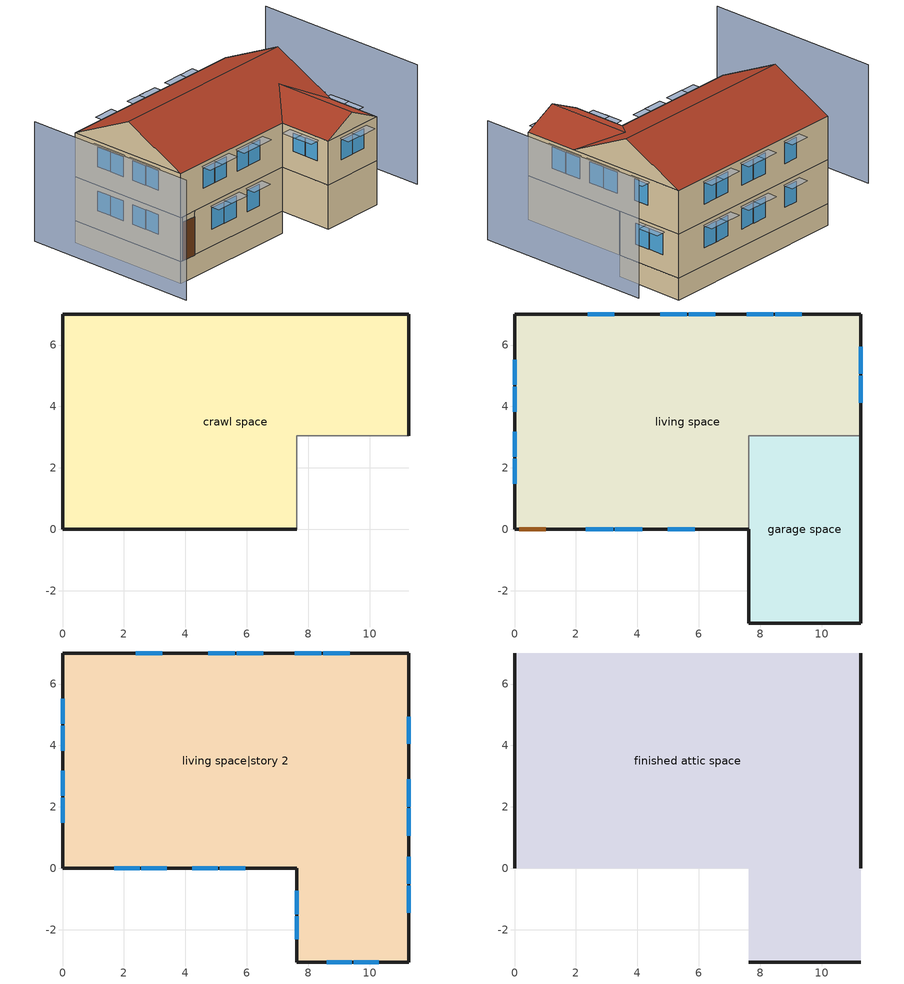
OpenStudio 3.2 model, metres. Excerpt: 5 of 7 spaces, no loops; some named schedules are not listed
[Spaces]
crawl space
 floor foundation (FloorFndGrndCS): 0,0 0,7.01 11.28,7.01 11.28,3.05 7.62,3.05 7.62,0 z-1.22
 wall foundation (WallFndGrndCS): 11.28,3.05 11.28,7.01 0,7.01 0,0 7.62,0 z-1.22:0
 wall adiabatic (WallFndGrndCS): 7.62,0 7.62,3.05 11.28,3.05 z-1.22:0
garage space
 floor foundation (FloorFndGrndUnfinSlab): 7.62,-3.05 7.62,3.05 11.28,3.05 11.28,-3.05 z0
 wall outside (WallExtUninsUnfin): 7.62,0 7.62,-3.05 11.28,-3.05 11.28,3.05 z0:2.44
 wall to living space (WallIntFinInsUnfin Reversed): 11.28,3.05 7.62,3.05 7.62,0 z0:2.44
living space
 floor to crawl space (FloorCSInsFin Reversed): 0,0 0,7.01 11.28,7.01 11.28,3.05 7.62,3.05 7.62,0 z0
 wall outside (WallExtInsFin): 11.28,3.05 11.28,7.01 0,7.01 0,0 0.13,0 1.05,0 7.62,0 z0:2.44
 window (WindowConstruction): 2.32,0 3.21,0 / 3.27,0 4.16,0 / 4.98,0 5.87,0 z0.95:2.13; 9.35,7.01 8.49,7.01 / 8.43,7.01 7.57,7.01 / 6.53,7.01 5.67,7.01 / 5.61,7.01 4.75,7.01 / 3.25,7.01 2.39,7.01 z0.98:2.13; 0,5.52 0,4.7 / 0,4.64 0,3.83 / 0,3.18 0,2.37 / 0,2.31 0,1.49 z1.05:2.13; 11.28,4.12 11.28,5 / 11.28,5.06 11.28,5.94 z0.96:2.13
 door (Door): 0.15,0 1.02,0 z0:2.13
living space|story 2
 floor to garage space (FloorFinInsUnfin): 11.28,3.05 11.28,-3.05 7.62,-3.05 7.62,3.05 z2.44
 floor to living space (FloorFinUninsFin): 11.28,7.01 11.28,3.05 7.62,3.05 7.62,0 0,0 0,7.01 z2.44
 wall outside (WallExtInsFin): 0,7.01 0,0 7.62,0 7.62,-3.05 11.28,-3.05 11.28,7.01 0,7.01 z2.44:4.88
 window (WindowConstruction): 8.61,-3.05 9.42,-3.05 / 9.48,-3.05 10.29,-3.05 / 0,5.52 0,4.7 / 0,4.64 0,3.83 / 0,3.18 0,2.37 / 0,2.31 0,1.49 z3.49:4.57; 1.68,0 2.51,0 / 2.57,0 3.4,0 / 4.22,0 5.05,0 / 5.11,0 5.94,0 z3.47:4.57; 9.35,7.01 8.49,7.01 / 8.43,7.01 7.57,7.01 / 6.53,7.01 5.67,7.01 / 5.61,7.01 4.75,7.01 / 3.25,7.01 2.39,7.01 z3.42:4.57; 7.62,-0.73 7.62,-1.49 / 7.62,-1.55 7.62,-2.31 z3.56:4.57; 11.28,-1.45 11.28,-0.56 / 11.28,-0.5 11.28,0.38 / 11.28,1.07 11.28,1.95 / 11.28,2.01 11.28,2.9 / 11.28,4.05 11.28,4.94 z3.39:4.57
finished attic space
 floor to living space|story 2 (FloorFinUninsFin): 11.28,7.01 11.28,0 0,0 0,7.01 z4.88; 7.62,-3.05 7.62,0 11.28,0 11.28,-3.05 z4.88
 wall outside (WallExtInsFin): 0,3.51,6.63 0,7.01,4.88 0,0,4.88; 11.28,3.51,6.63 11.28,0,4.88 11.28,7.01,4.88; 7.62,-3.05,4.88 11.28,-3.05,4.88 9.45,-3.05,5.79
 roof outside (RoofFinInsExt): 0,3.51,6.63 11.28,3.51,6.63 11.28,7.01,4.88 0,7.01,4.88; 7.62,0,4.88 7.62,-3.05,4.88 9.45,-3.05,5.79 9.45,1.83,5.79; 11.28,0,4.88 9.45,1.83,5.79 9.45,-3.05,5.79 11.28,-3.05,4.88; 0,3.51,6.63 0,0,4.88 7.62,0,4.88 9.45,1.83,5.79 11.28,0,4.88 11.28,3.51,6.63
shading: -3.05,7.01 -3.05,-3.05 / 14.33,-3.05 14.33,7.01 z0:6.63; 11.28,5.06 11.28,5.94 / 11.28,4.12 11.28,5 z0.96:2.13; 11.28,4.05 11.28,4.94 / 11.28,2.01 11.28,2.9 / 11.28,1.07 11.28,1.95 / 11.28,-0.5 11.28,0.38 / 11.28,-1.45 11.28,-0.56 z3.39:4.57; 3.25,7.01 2.39,7.01 / 5.61,7.01 4.75,7.01 / 9.35,7.01 8.49,7.01 / 6.53,7.01 5.67,7.01 / 8.43,7.01 7.57,7.01 z0.98:2.13; 8.43,7.01 7.57,7.01 / 6.53,7.01 5.67,7.01 / 3.25,7.01 2.39,7.01 / 5.61,7.01 4.75,7.01 / 9.35,7.01 8.49,7.01 z3.42:4.57; 4.22,0 5.05,0 / 2.57,0 3.4,0 / 1.68,0 2.51,0 / 5.11,0 5.94,0 z3.47:4.57; 3.27,0 4.16,0 / 4.98,0 5.87,0 / 2.32,0 3.21,0 z0.95:2.13; 9.48,-3.05 10.29,-3.05 / 0,4.64 0,3.83 / 0,3.18 0,2.37 / 8.61,-3.05 9.42,-3.05 / 0,5.52 0,4.7 / 0,2.31 0,1.49 z3.49:4.57; 0,2.31 0,1.49 / 0,5.52 0,4.7 / 0,4.64 0,3.83 / 0,3.18 0,2.37 z1.05:2.13; 7.62,-1.55 7.62,-2.31 / 7.62,-0.73 7.62,-1.49 z3.56:4.57; 11.28,6.09 11.28,4.91 11.89,4.91 11.89,6.09 z2.29; 11.28,5.15 11.28,3.97 11.89,3.97 11.89,5.15 z2.29; 11.28,5.09 11.28,3.9 11.89,3.9 11.89,5.09 z4.72; 11.28,3.05 11.28,1.86 11.89,1.86 11.89,3.05 z4.72; 11.28,2.1 11.28,0.91 11.89,0.91 11.89,2.1 z4.72; 11.28,0.53 11.28,-0.66 11.89,-0.66 11.89,0.53 z4.72; 11.28,-0.41 11.28,-1.6 11.89,-1.6 11.89,-0.41 z4.72; 2.24,7.01 3.4,7.01 3.4,7.62 2.24,7.62 z2.29; 7.41,7.01 8.58,7.01 8.58,7.62 7.41,7.62 z4.72; 5.2,0 4.07,0 4.07,-0.61 5.2,-0.61 z4.72; 4.31,0 3.12,0 3.12,-0.61 4.31,-0.61 z2.29; 10.44,-3.05 9.33,-3.05 9.33,-3.66 10.44,-3.66 z4.72; 6.03,0 4.83,0 4.83,-0.61 6.03,-0.61 z2.29; 0,3.68 0,4.8 -0.61,4.8 -0.61,3.68 z4.72; 3.55,0 2.42,0 2.42,-0.61 3.55,-0.61 z4.72; 0,2.21 0,3.33 -0.61,3.33 -0.61,2.21 z4.72; 5.52,7.01 6.68,7.01 6.68,7.62 5.52,7.62 z4.72; 3.36,0 2.17,0 2.17,-0.61 3.36,-0.61 z2.29; 4.59,7.01 5.76,7.01 5.76,7.62 4.59,7.62 z2.29; 9.57,-3.05 8.45,-3.05 8.45,-3.66 9.57,-3.66 z4.72; 2.24,7.01 3.4,7.01 3.4,7.62 2.24,7.62 z4.72; 0,1.34 0,2.46 -0.61,2.46 -0.61,1.34 z2.29; 7.62,-2.47 7.62,-1.4 7.01,-1.4 7.01,-2.47 z4.72; 0,4.55 0,5.67 -0.61,5.67 -0.61,4.55 z2.29; 4.59,7.01 5.76,7.01 5.76,7.62 4.59,7.62 z4.72; 8.34,7.01 9.5,7.01 9.5,7.62 8.34,7.62 z2.29; 2.66,0 1.53,0 1.53,-0.61 2.66,-0.61 z4.72; 5.52,7.01 6.68,7.01 6.68,7.62 5.52,7.62 z2.29; 7.41,7.01 8.58,7.01 8.58,7.62 7.41,7.62 z2.29; 0,4.55 0,5.67 -0.61,5.67 -0.61,4.55 z4.72; 8.34,7.01 9.5,7.01 9.5,7.62 8.34,7.62 z4.72; 6.09,0 4.96,0 4.96,-0.61 6.09,-0.61 z4.72; 7.62,-1.65 7.62,-0.58 7.01,-0.58 7.01,-1.65 z4.72; 0,1.34 0,2.46 -0.61,2.46 -0.61,1.34 z4.72; 0,3.68 0,4.8 -0.61,4.8 -0.61,3.68 z2.29; 0,2.21 0,3.33 -0.61,3.33 -0.61,2.21 z2.29
[Site]
Denver Intl Ap_CO_USA: Latitude {deg}=39.83; Longitude {deg}=-104.65; Time Zone {hr}=-7; Elevation {m}=1650; Terrain=Suburbs
[ClimateZones]
Climate Zone Institution Name 1=Building America; Climate Zone Document Year 1=0; Climate Zone Value 1=Cold
[Site:WaterMainsTemperature]
Calculation Method=Correlation; Annual Average Outdoor Air Temperature {C}=10.8753; Maximum Difference In Monthly Average Outdoor Air Temperatures {deltaC}=23.1524
[Site:GroundTemperature:Deep]
10.8753, 10.8753, 10.8753, 10.8753, 10.8753, 10.8753, 10.8753, 10.8753, 10.8753, 10.8753, 10.8753, 10.8753
[Building]
Building 1: North Axis {deg}=22.5; Standards Number of Stories=3; Standards Number of Above Ground Stories=3; Standards Building Type=singlefamilydetached; Standards Number of Living Units=1
[Material] Roughness=Rough
Name | Thickness {m} | Conductivity {W/m-K} | Density {kg/m3} | Specific Heat {J/kg-K} | Thermal Absorptance | Solar Absorptance | Visible Absorptance
Asphalt Shingles, Medium | 0.009525 | 0.162714 | 1121.4 | 1465.45 | 0.91 | 0.85 | 0.85
RoofSheathing | 0.01905 | 0.115458 | 512.64 | 1214.23 | 0.82 | 0.3 | 0.3
RoofIns | 0.23495 | 0.0475588 | 78.34581 | 1123.46 | 0.91 | 0.85 | 0.91
Drywall 0.5 in. | 0.0127 | 0.160291 | 801 | 837.4 | 0.9 | 0.5 | 0.1
FoundationExtVertIns | 0.051816 | 0.029427 | 32.04 | 1214.23
Concrete 8.0 in.; FootingMaterial | 0.2032 | 1.803125 | 2242.8 | 837.4 | 0.9
Concrete 4.0 in. | 0.1016 | 1.803125 | 2242.8 | 837.4 | 0.9
FloorIns | 0.23495 | 2.59817 | 67.691 | 1210.98 | 0.82 | 0.3 | 0.3
Wood Floor | 0.015875 | 0.115458 | 544.68 | 1214.23
Floor Covering | 0.0127 | 0.0433444 | 54.468 | 1339.84 | 0.9 | 0.9
FloorIns 1 | 0.1397 | 0.0489548 | 106.365 | 1151.69 | 0.82 | 0.3 | 0.3
FloorFinStudAndAirFloor | 0.1397 | 0.557395 | 67.691 | 1210.98 | 0.9 | 0.5 | 0.9
Vinyl, Light | 0.009525 | 0.089435 | 177.822 | 1046.75 | 0.9 | 0.3 | 0.3
WallSheathing | 0.0127 | 0.115458 | 512.64 | 1214.23 | 0.82 | 0.3 | 0.3
WallStudAndCavity | 0.0889 | 0.054245 | 162.403 | 1178.92 | 0.9 | 0.3 | 0.9
WallStudAndCavity 1 | 0.0889 | 0.0548529 | 162.403 | 1178.92 | 0.82 | 0.3 | 0.82
WallStudAndCavity 2 | 0.0889 | 0.393744 | 83.0341 | 1211.67 | 0.9 | 0.3 | 0.9
WallStudAndCavity 3 | 0.0889 | 0.397942 | 83.0341 | 1211.67 | 0.82 | 0.3 | 0.3
res furniture material finished attic space | 0.1524 | 0.115458 | 640.8 | 1214.23 | 0.9 | 0.6 | 0.1
DoorMaterial | 0.04445 | 0.0612267 | 512.64 | 1214.23 | 0.82 | 0.3 | 0.3
[Construction]
RoofFinInsExt: Asphalt Shingles, Medium, RoofSheathing, RoofIns, Drywall 0.5 in.
WallFndGrndCS: Concrete 8.0 in.
FloorFndGrndCS; FloorFndGrndUnfinSlab: Concrete 4.0 in.
FloorCSInsFin Reversed: Floor Covering, Wood Floor, RoofSheathing, FloorIns
FootingConstruction: FootingMaterial
FloorFinInsUnfin: FloorIns 1, RoofSheathing, Wood Floor, Floor Covering
FloorFinUninsFin: Drywall 0.5 in., FloorFinStudAndAirFloor, RoofSheathing, Wood Floor, Floor Covering
WallExtInsFin: Vinyl, Light, WallSheathing, WallStudAndCavity, Drywall 0.5 in.
WallIntFinInsUnfin Reversed: WallStudAndCavity 1, WallSheathing
WallExtUninsUnfin: Vinyl, Light, WallSheathing, WallStudAndCavity 2
WallIntFinUninsFin: WallStudAndCavity 3, Drywall 0.5 in.
res furniture construction finished attic space; res furniture construction living space|story 2; res furniture construction living space; res furniture construction garage space: res furniture material finished attic space
WindowConstruction: WindowMaterial
Door: DoorMaterial
[WindowMaterial:SimpleGlazingSystem]
WindowMaterial: U-Factor {W/m2-K}=2.10086; Solar Heat Gain Coefficient=0.3
[ThermalZone] Use Ideal Air Loads=No
living zone: Thermostat=living zone temperature setpoint
garage zone; crawl zone: 
res ds res ashp clg asys ret air zone; res ds res ashp htg asys ret air zone: Volume {m3}=0.25
[Space]
Name | Space Type | Thermal Zone | Building Unit
garage space | Space Type 1 | garage zone
living space; living space|story 2; finished attic space | Space Type 2 | living zone | unit 1
crawl space | Space Type 3 | crawl zone
res ds res ashp clg asys ret air space |  | res ds res ashp clg asys ret air zone
res ds res ashp htg asys ret air space |  | res ds res ashp htg asys ret air zone
[SpaceType]
Name | Standards Space Type
Space Type 1 | garage
Space Type 2 | living
Space Type 3 | crawlspace
[BuildingUnit]
unit 1: Building Unit Type=Residential
[People:Definition] Number of People Calculation Method=People; Fraction Radiant=0.319734; Sensible Heat Fraction=0.573; Carbon Dioxide Generation Rate {m3/s-W}=0; Enable ASHRAE 55 Comfort Warnings=No; Mean Radiant Temperature Calculation Type=ZoneAveraged
Name | Number of People {people}
res occupants|living space|story 2; res occupants|finished attic space | 0.959012
res occupants|living space | 0.721975
[People] Number of People Schedule=occupants; Activity Level Schedule=res occupants activity schedule; Multiplier=1
Name | People Definition | Space or SpaceType
res occupants|living space|story 2 | res occupants|living space|story 2 | living space|story 2
res occupants|living space | res occupants|living space | living space
res occupants|finished attic space | res occupants|finished attic space | finished attic space
[Foundation:Kiva] Wall Height Above Grade {m}=0.2032; Wall Depth Below Slab {m}=0.2032
Name | Exterior Vertical Insulation Material | Exterior Vertical Insulation Depth {m} | Footing Wall Construction
Foundation Kiva 1 | FoundationExtVertIns | 1.2192
Foundation Kiva 2 |  |  | FootingConstruction
[Foundation:Kiva:Settings]
Soil Conductivity {W/m-K}=1.731; Soil Density {kg/m3}=1842.3; Soil Specific Heat {J/kg-K}=418.7; Ground Solar Absorptivity=0.9; Ground Thermal Absorptivity=0.9; Ground Surface Roughness {m}=0.03; Far-Field Width {m}=40; Deep-Ground Boundary Condition=ZeroFlux; Deep-Ground Depth {m}=40; Minimum Cell Dimension {m}=0.02; Maximum Cell Growth Coefficient=1.5; Simulation Timestep=Hourly
[SurfaceProperty:ExposedFoundationPerimeter] Exposed Perimeter Calculation Method=TotalExposedPerimeter
Name | Total Exposed Perimeter {m}
Surface 28 | 29.8704
Surface 1 | 12.8016
[InternalMass:Definition] Design Level Calculation Method=SurfaceArea
Name | Construction | Surface Area {m2}
finished attic space Partition; living space|story 2 Partition | WallIntFinUninsFin | 90.2089
living space Partition | WallIntFinUninsFin | 67.9121
res furniture mass finished attic space | res furniture construction finished attic space | 36.0835
res furniture mass living space|story 2 | res furniture construction living space|story 2 | 36.0835
res furniture mass living space | res furniture construction living space | 27.1648
res furniture mass garage space | res furniture construction garage space | 2.22967
[InternalMass] Multiplier=1
Name | Internal Mass Definition | Space or SpaceType
finished attic space Partition | finished attic space Partition | finished attic space
living space|story 2 Partition | living space|story 2 Partition | living space|story 2
living space Partition | living space Partition | living space
res furniture mass finished attic space | res furniture mass finished attic space | finished attic space
res furniture mass living space|story 2 | res furniture mass living space|story 2 | living space|story 2
res furniture mass living space | res furniture mass living space | living space
res furniture mass garage space | res furniture mass garage space | garage space
[WaterUse:Equipment:Definition]
Name | Peak Flow Rate {m3/s} | Target Temperature Schedule
res shower | 0.0176332 | fixtures temperature schedule
res sink | 0.0157378 | fixtures temperature schedule
res bath | 0.00441644 | fixtures temperature schedule
res dw | 0.00104011 | res dw temperature schedule
res cw | 0.00629939 | res cw temperature schedule
[OtherEquipment:Definition] Design Level Calculation Method=EquipmentLevel
Name | Design Level {W} | Fraction Latent | Fraction Radiant | Fraction Lost
res shower | 507081 | 0.487197 | 0 | 0
res sink | 158036 | 0.312221 | 0 | 0
res bath | 65146.3 | 0 | 0 | 0
res hot water distribution | 99.0622 | 0 | 0 | 0
res range gas | 373.944 | 0.2 | 0.18 | 0.5
res cd gas | 195439 | 0.05 | 0.06 | 0.85
res ds res ashp clg asys SupSLkToLvEq; res ds res ashp clg asys SupLatLkToLvEq; res ds res ashp clg asys SupDCnToLvEq; res ds res ashp clg asys SupDCnToAhEq; res ds res ashp clg asys RetDCnToPlEq; res ds res ashp clg asys RetDCnToAhEquip; res ds res ashp clg asys SupSLkToAhEq; res ds res ashp clg asys SupLatLkToAhEq; res ds res ashp clg asys RetSLkEq; res ds res ashp clg asys RetLatLkEq; res ds res ashp htg asys SupSLkToLvEq; res ds res ashp htg asys SupLatLkToLvEq; res ds res ashp htg asys SupDCnToLvEq; res ds res ashp htg asys SupDCnToAhEq; res ds res ashp htg asys RetDCnToPlEq; res ds res ashp htg asys RetDCnToAhEquip; res ds res ashp htg asys SupSLkToAhEq; res ds res ashp htg asys SupLatLkToAhEq; res ds res ashp htg asys RetSLkEq; res ds res ashp htg asys RetLatLkEq | 0
[OtherEquipment]
Name | Other Equipment Definition | Space or SpaceType | Schedule | Fuel Type
res shower | res shower | living space|story 2 | showers
res sink | res sink | living space|story 2 | sinks
res bath | res bath | living space|story 2 | baths
res hot water distribution | res hot water distribution | living space|story 2 | res hot water distribution schedule
res range gas | res range gas | living space|story 2 | cooking_range | NaturalGas
res cd gas | res cd gas | living space|story 2 | clothes_dryer | NaturalGas
res ds res ashp clg asys SupSLkToLvEq | res ds res ashp clg asys SupSLkToLvEq | living space|story 2 | Always On Discrete | None
res ds res ashp clg asys SupLatLkToLvEq | res ds res ashp clg asys SupLatLkToLvEq | living space|story 2 | Always On Discrete | None
res ds res ashp clg asys SupDCnToLvEq | res ds res ashp clg asys SupDCnToLvEq | living space|story 2 | Always On Discrete | None
res ds res ashp clg asys SupDCnToAhEq | res ds res ashp clg asys SupDCnToAhEq | crawl space | Always On Discrete | None
res ds res ashp clg asys RetDCnToPlEq | res ds res ashp clg asys RetDCnToPlEq | res ds res ashp clg asys ret air space | Always On Discrete | None
res ds res ashp clg asys RetDCnToAhEquip | res ds res ashp clg asys RetDCnToAhEquip | crawl space | Always On Discrete | None
res ds res ashp clg asys SupSLkToAhEq | res ds res ashp clg asys SupSLkToAhEq | crawl space | Always On Discrete | None
res ds res ashp clg asys SupLatLkToAhEq | res ds res ashp clg asys SupLatLkToAhEq | crawl space | Always On Discrete | None
res ds res ashp clg asys RetSLkEq | res ds res ashp clg asys RetSLkEq | res ds res ashp clg asys ret air space | Always On Discrete | None
res ds res ashp clg asys RetLatLkEq | res ds res ashp clg asys RetLatLkEq | res ds res ashp clg asys ret air space | Always On Discrete | None
res ds res ashp htg asys SupSLkToLvEq | res ds res ashp htg asys SupSLkToLvEq | living space|story 2 | Always On Discrete | None
res ds res ashp htg asys SupLatLkToLvEq | res ds res ashp htg asys SupLatLkToLvEq | living space|story 2 | Always On Discrete | None
res ds res ashp htg asys SupDCnToLvEq | res ds res ashp htg asys SupDCnToLvEq | living space|story 2 | Always On Discrete | None
res ds res ashp htg asys SupDCnToAhEq | res ds res ashp htg asys SupDCnToAhEq | crawl space | Always On Discrete | None
res ds res ashp htg asys RetDCnToPlEq | res ds res ashp htg asys RetDCnToPlEq | res ds res ashp htg asys ret air space | Always On Discrete | None
res ds res ashp htg asys RetDCnToAhEquip | res ds res ashp htg asys RetDCnToAhEquip | crawl space | Always On Discrete | None
res ds res ashp htg asys SupSLkToAhEq | res ds res ashp htg asys SupSLkToAhEq | crawl space | Always On Discrete | None
res ds res ashp htg asys SupLatLkToAhEq | res ds res ashp htg asys SupLatLkToAhEq | crawl space | Always On Discrete | None
res ds res ashp htg asys RetSLkEq | res ds res ashp htg asys RetSLkEq | res ds res ashp htg asys ret air space | Always On Discrete | None
res ds res ashp htg asys RetLatLkEq | res ds res ashp htg asys RetLatLkEq | res ds res ashp htg asys ret air space | Always On Discrete | None
[ThermostatSetpoint:DualSetpoint]
living zone temperature setpoint: Heating Setpoint Temperature Schedule=res heating setpoint; Cooling Setpoint Temperature Schedule=res cooling setpoint
[ElectricEquipment:Definition] Design Level Calculation Method=EquipmentLevel
Name | Design Level {W} | Fraction Latent | Fraction Radiant | Fraction Lost
res ceil fan non benchmark equip | 0 | 0 | 0.558 | 0.07
res ceil fan benchmark|living space|story 2; res ceil fan benchmark|finished attic space | 16.4343 | 0 | 0.558 | 0.07
res ceil fan benchmark|living space | 12.3722 | 0 | 0.558 | 0.07
res refrig | 65.0889 | 0 | 0 | 0
res range electric | 35.8746 | 0.3 | 0.24 | 0.3
res dw | 136388 | 0.15 | 0.36 | 0.25
res cw | 70491.5 | 0 | 0.48 | 0.2
res cd electric | 14710.5 | 0 | 0.6 | 0
res misc plug loads|living space|story 2; res misc plug loads|finished attic space | 181.559 | 0.021 | 0.558 | 0.049
res misc plug loads|living space | 136.683 | 0.021 | 0.558 | 0.049
res infil_1 house fan; res infil_1 range fan; res infil_1 bath fan | 0 | 0 | 0 | 1
[ElectricEquipment]
Name | Electric Equipment Definition | Space or SpaceType | Schedule
res ceil fan non benchmark equip | res ceil fan non benchmark equip | living space|story 2 | res ceil fan master
res ceil fan benchmark|living space|story 2 | res ceil fan benchmark|living space|story 2 | living space|story 2 | ceiling_fan
res ceil fan benchmark|living space | res ceil fan benchmark|living space | living space | ceiling_fan
res ceil fan benchmark|finished attic space | res ceil fan benchmark|finished attic space | finished attic space | ceiling_fan
res refrig | res refrig | living space|story 2 | res refrig schedule
res range electric | res range electric | living space|story 2 | cooking_range
res dw | res dw | living space|story 2 | dishwasher_power
res cw | res cw | living space|story 2 | clothes_washer_power
res cd electric | res cd electric | living space|story 2 | clothes_dryer
res misc plug loads|living space|story 2 | res misc plug loads|living space|story 2 | living space|story 2 | plug_loads
res misc plug loads|living space | res misc plug loads|living space | living space | plug_loads
res misc plug loads|finished attic space | res misc plug loads|finished attic space | finished attic space | plug_loads
res infil_1 house fan | res infil_1 house fan | living space|story 2 | Always On Discrete
res infil_1 range fan | res infil_1 range fan | living space|story 2 | Always On Discrete
res infil_1 bath fan | res infil_1 bath fan | living space|story 2 | Always On Discrete
[Lights:Definition] Design Level Calculation Method=LightingLevel; Fraction Radiant=0.6; Fraction Visible=0.2; Return Air Fraction=0
Name | Lighting Level {W}
res lighting interior living space|story 2; res lighting interior finished attic space | 236.097
res lighting interior living space | 177.741
res lighting garage garage space | 22.6628
[Lights] Fraction Replaceable=1
Name | Lights Definition | Space or SpaceType | Schedule
res lighting interior living space|story 2 | res lighting interior living space|story 2 | living space|story 2 | lighting_interior
res lighting interior living space | res lighting interior living space | living space | lighting_interior
res lighting interior finished attic space | res lighting interior finished attic space | finished attic space | lighting_interior
res lighting garage garage space | res lighting garage garage space | garage space | lighting_garage
[Exterior:Lights:Definition]
res lighting exterior: Design Level {W}=52.9517
[Exterior:Lights]
res lighting exterior: Exterior Lights Definition=res lighting exterior; Schedule=lighting_exterior
[SpaceInfiltration:EffectiveLeakageArea]
res infil|garage space: Space or SpaceType=garage space; Schedule=Always On Discrete; Effective Air Leakage Area {cm2}=75.4291; Stack Coefficient=0.000129067; Wind Coefficient=4.38083e-05
[SpaceInfiltration:DesignFlowRate] Space or SpaceType=living space|story 2; Schedule=Always On Discrete; Design Flow Rate Calculation Method=Flow/Space; Design Flow Rate {m3/s}=0
res nv_1 flow; res infil_1 flow
[ZoneMixing] Schedule=Always On Continuous; Design Flow Rate Calculation Method=Flow/Zone; Design Flow Rate {m3/s}=0
Name | Zone | Source Zone
res ds res ashp clg asys AhToLivMix; res ds res ashp htg asys AhToLivMix | living zone | crawl zone
res ds res ashp clg asys LivToAhMix; res ds res ashp htg asys LivToAhMix | crawl zone | living zone
